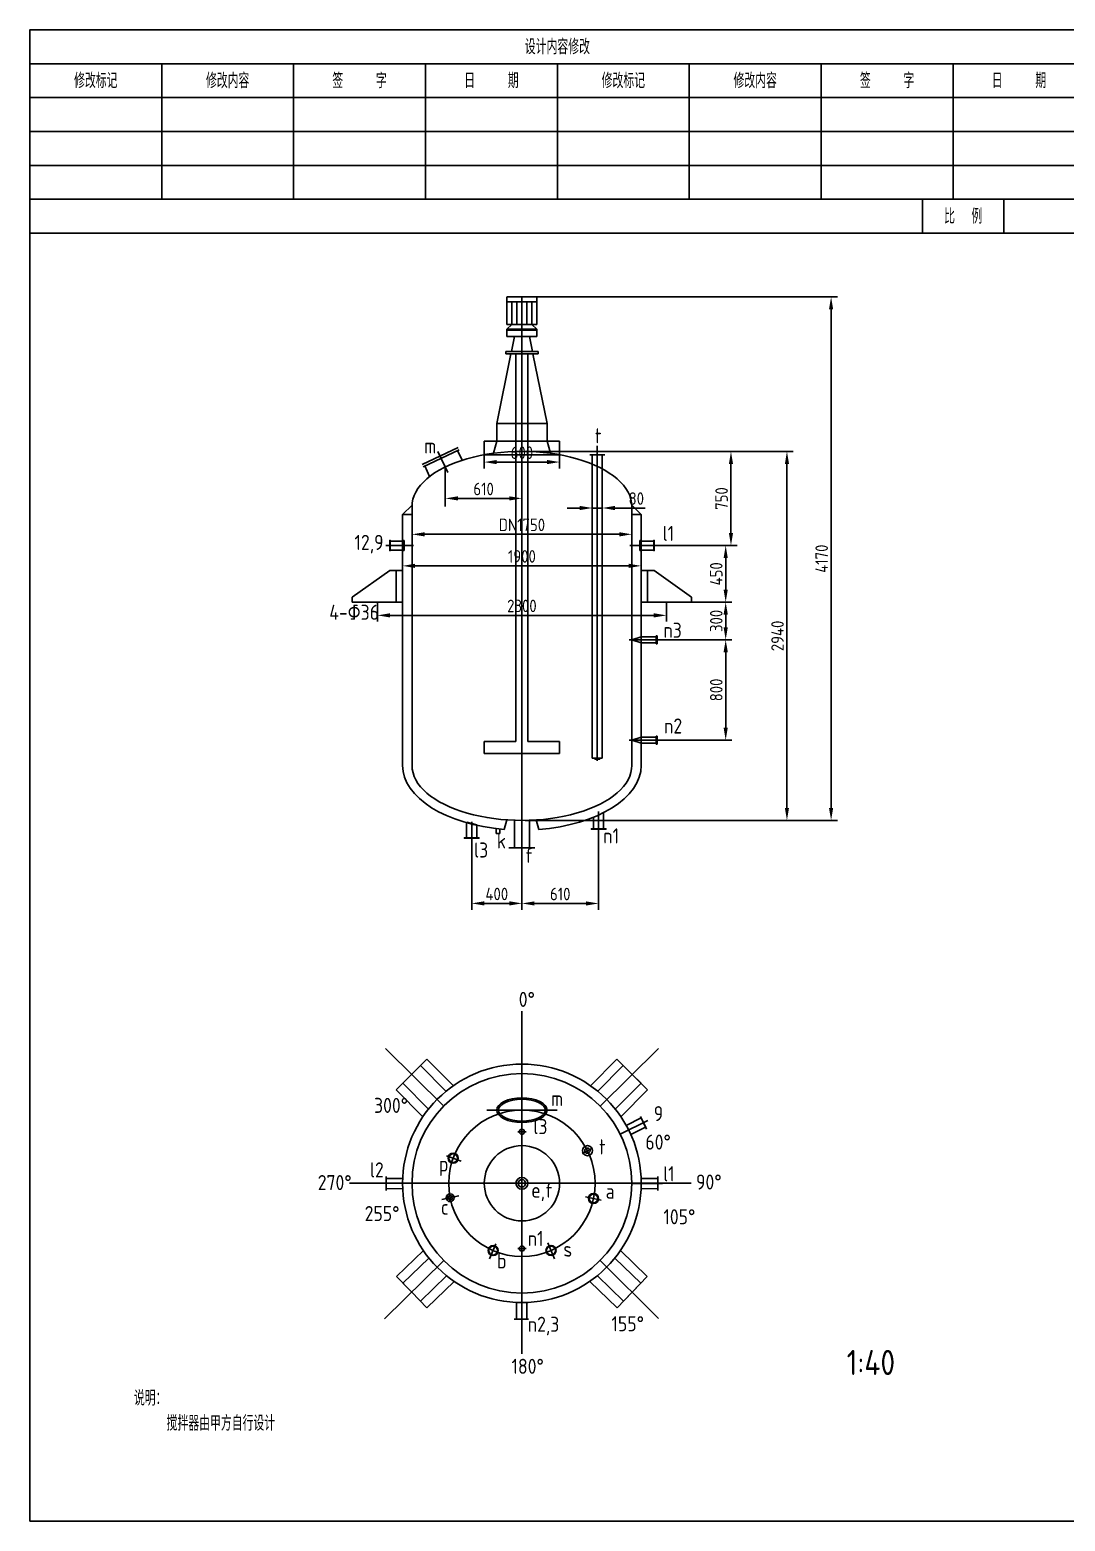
# Model space of a CAD drawing. Header units: millimetres. Extents: x 0 to 420, y 0 to 297.
# Drawn here: x 0 to 206.1, y 0 to 297 of the extents above; entities that cross this region are included whole.
import ezdxf

# ---------------------------------------------------------------- set-up
doc = ezdxf.new("R2010")
doc.units = ezdxf.units.MM
doc.styles.get("Standard").update_dxf_attribs({"font": 'arial.ttf'})
doc.styles.add('长仿宋', font='gbenor.shx', dxfattribs={"bigfont": 'gbcbig.shx'})
doc.dimstyles.new('ISO-25', dxfattribs={"dimtxt": 2.5, "dimasz": 2.5, "dimexe": 1.25, "dimexo": 0.625, "dimtad": 1, "dimtxsty": 'Standard', "dimcen": 2.5, "dimadec": 0, "dimazin": 0, "dimtfac": 1, "dimtmove": 0, "dimatfit": 3, "dimfxl": 1, "dimarcsym": 0})

# ---------------------------------------------------------------- blocks, each defined once
blk = doc.blocks.new('*D1')
at = {"color": 0, "lineweight": -2, "transparency": 16777216}
for p, q in [((98.57, 213.04), (151.94, 213.04)), ((150.69, 210.54), (150.69, 142.06)), ((98.57, 139.56), (151.94, 139.56))]:
    blk.add_line(p, q, dxfattribs=at)
at = {"color": 0, "transparency": 16777216}
for points in [[(150.28, 210.54), (151.11, 210.54), (150.69, 213.04)], [(150.28, 142.06), (151.11, 142.06), (150.69, 139.56)]]:
    blk.add_solid(points, dxfattribs=at)
at = {"layer": 'Defpoints', "color": 0, "transparency": 16777216}
for p in [(97.94, 213.04), (97.94, 139.56), (150.69, 139.56)]:
    blk.add_point(p, dxfattribs=at)
at = {"color": 0, "transparency": 16777216, "insert": (148.82, 176.3), "char_height": 2.5, "width": 9.2035, "attachment_point": 5, "rotation": 90, "style": '长仿宋'}
blk.add_mtext('2940', dxfattribs=at)
blk = doc.blocks.new('*D2')
at = {"color": 0, "lineweight": -2, "transparency": 16777216}
for p, q in [((98.57, 243.81), (160.73, 243.81)), ((159.48, 241.31), (159.48, 142.06)), ((98.57, 139.56), (160.73, 139.56))]:
    blk.add_line(p, q, dxfattribs=at)
at = {"color": 0, "transparency": 16777216}
for points in [[(159.06, 241.31), (159.89, 241.31), (159.48, 243.81)], [(159.06, 142.06), (159.89, 142.06), (159.48, 139.56)]]:
    blk.add_solid(points, dxfattribs=at)
at = {"layer": 'Defpoints', "color": 0, "transparency": 16777216}
for p in [(97.94, 243.81), (97.94, 139.56), (159.48, 139.56)]:
    blk.add_point(p, dxfattribs=at)
at = {"color": 0, "transparency": 16777216, "insert": (157.6, 191.68), "char_height": 2.5, "width": 9.7592, "attachment_point": 5, "rotation": 90, "style": '长仿宋'}
blk.add_mtext('4170', dxfattribs=at)
blk = doc.blocks.new('*D3')
at = {"color": 0, "lineweight": -2, "transparency": 16777216}
for p, q in [((69.19, 182.41), (69.19, 179.14)), ((126.69, 182.41), (126.69, 179.14)), ((71.69, 180.39), (124.19, 180.39))]:
    blk.add_line(p, q, dxfattribs=at)
at = {"color": 0, "transparency": 16777216}
for points in [[(71.69, 180.81), (71.69, 179.97), (69.19, 180.39)], [(124.19, 180.81), (124.19, 179.97), (126.69, 180.39)]]:
    blk.add_solid(points, dxfattribs=at)
at = {"layer": 'Defpoints', "color": 0, "transparency": 16777216}
for p in [(69.19, 183.04), (126.69, 183.04), (126.69, 180.39)]:
    blk.add_point(p, dxfattribs=at)
at = {"color": 0, "transparency": 16777216, "insert": (97.94, 182.27), "char_height": 2.5, "attachment_point": 5, "style": '长仿宋'}
blk.add_mtext('2300', dxfattribs=at)
blk = doc.blocks.new('*D4')
at = {"color": 0, "lineweight": -2, "transparency": 16777216}
for p, q in [((76.07, 197.16), (76.07, 197.78)), ((78.57, 196.53), (117.32, 196.53)), ((119.82, 197.16), (119.82, 197.78))]:
    blk.add_line(p, q, dxfattribs=at)
at = {"color": 0, "transparency": 16777216}
for points in [[(78.57, 196.95), (78.57, 196.11), (76.07, 196.53)], [(117.32, 196.95), (117.32, 196.11), (119.82, 196.53)]]:
    blk.add_solid(points, dxfattribs=at)
at = {"layer": 'Defpoints', "color": 0, "transparency": 16777216}
for p in [(76.07, 196.53), (119.82, 196.53), (119.82, 196.53)]:
    blk.add_point(p, dxfattribs=at)
at = {"color": 0, "transparency": 16777216, "insert": (97.94, 198.41), "char_height": 2.5, "attachment_point": 5, "style": '长仿宋'}
blk.add_mtext('DN1750', dxfattribs=at)
blk = doc.blocks.new('*D5')
at = {"color": 0, "lineweight": -2, "transparency": 16777216}
for p, q in [((74.19, 190.88), (74.19, 191.5)), ((76.69, 190.25), (119.19, 190.25)), ((121.69, 190.88), (121.69, 191.5))]:
    blk.add_line(p, q, dxfattribs=at)
at = {"color": 0, "transparency": 16777216}
for points in [[(76.69, 190.67), (76.69, 189.83), (74.19, 190.25)], [(119.19, 190.67), (119.19, 189.83), (121.69, 190.25)]]:
    blk.add_solid(points, dxfattribs=at)
at = {"layer": 'Defpoints', "color": 0, "transparency": 16777216}
for p in [(74.19, 190.25), (121.69, 190.25), (121.69, 190.25)]:
    blk.add_point(p, dxfattribs=at)
at = {"color": 0, "transparency": 16777216, "insert": (97.94, 192.13), "char_height": 2.5, "width": 7.222, "attachment_point": 5, "style": '长仿宋'}
blk.add_mtext('1900', dxfattribs=at)
blk = doc.blocks.new('*D6')
at = {"color": 0, "lineweight": -2, "transparency": 16777216}
for p, q in [((82.69, 204.31), (82.69, 204.94)), ((97.94, 204.31), (97.94, 204.94)), ((85.19, 203.69), (95.44, 203.69))]:
    blk.add_line(p, q, dxfattribs=at)
at = {"color": 0, "transparency": 16777216}
for points in [[(85.19, 204.1), (85.19, 203.27), (82.69, 203.69)], [(95.44, 204.1), (95.44, 203.27), (97.94, 203.69)]]:
    blk.add_solid(points, dxfattribs=at)
at = {"layer": 'Defpoints', "color": 0, "transparency": 16777216}
for p in [(82.69, 203.69), (97.94, 203.69), (97.94, 203.69)]:
    blk.add_point(p, dxfattribs=at)
at = {"color": 0, "transparency": 16777216, "insert": (90.32, 205.56), "char_height": 2.5, "attachment_point": 5, "style": '长仿宋'}
blk.add_mtext('610', dxfattribs=at)
blk = doc.blocks.new('*D7')
at = {"color": 0, "lineweight": -2, "transparency": 16777216}
for p, q in [((90.44, 212.4), (90.44, 209.67)), ((92.94, 210.92), (102.94, 210.92)), ((105.44, 212.4), (105.44, 209.67))]:
    blk.add_line(p, q, dxfattribs=at)
at = {"color": 0, "transparency": 16777216}
for points in [[(92.94, 211.34), (92.94, 210.5), (90.44, 210.92)], [(102.94, 211.34), (102.94, 210.5), (105.44, 210.92)]]:
    blk.add_solid(points, dxfattribs=at)
at = {"layer": 'Defpoints', "color": 0, "transparency": 16777216}
for p in [(90.44, 213.02), (105.44, 213.02), (105.44, 210.92)]:
    blk.add_point(p, dxfattribs=at)
at = {"color": 0, "transparency": 16777216, "insert": (97.94, 212.79), "char_height": 2.5, "width": 5.9274, "attachment_point": 5, "style": '长仿宋'}
blk.add_mtext('600', dxfattribs=at)
blk = doc.blocks.new('*D8')
at = {"color": 0, "lineweight": -2, "transparency": 16777216}
for p, q in [((111.94, 202.4), (111.94, 203.02)), ((113.94, 202.4), (113.94, 203.02)), ((109.44, 201.77), (106.94, 201.77)), ((111.94, 201.77), (113.94, 201.77)), ((116.44, 201.77), (122.49, 201.77))]:
    blk.add_line(p, q, dxfattribs=at)
at = {"color": 0, "transparency": 16777216}
for points in [[(109.44, 202.19), (109.44, 201.35), (111.94, 201.77)], [(116.44, 202.19), (116.44, 201.35), (113.94, 201.77)]]:
    blk.add_solid(points, dxfattribs=at)
at = {"layer": 'Defpoints', "color": 0, "transparency": 16777216}
for p in [(111.94, 201.77), (113.94, 201.77), (113.94, 201.77)]:
    blk.add_point(p, dxfattribs=at)
at = {"color": 0, "transparency": 16777216, "insert": (120.71, 203.65), "char_height": 2.5, "attachment_point": 5, "style": '长仿宋'}
blk.add_mtext('80', dxfattribs=at)
blk = doc.blocks.new('*D9')
at = {"color": 0, "lineweight": -2, "transparency": 16777216}
for p, q in [((97.94, 123.64), (97.94, 124.27)), ((100.44, 123.02), (110.69, 123.02)), ((113.19, 123.64), (113.19, 124.27))]:
    blk.add_line(p, q, dxfattribs=at)
at = {"color": 0, "transparency": 16777216}
for points in [[(100.44, 123.43), (100.44, 122.6), (97.94, 123.02)], [(110.69, 123.43), (110.69, 122.6), (113.19, 123.02)]]:
    blk.add_solid(points, dxfattribs=at)
at = {"layer": 'Defpoints', "color": 0, "transparency": 16777216}
for p in [(97.94, 123.02), (113.19, 123.02), (113.19, 123.02)]:
    blk.add_point(p, dxfattribs=at)
at = {"color": 0, "transparency": 16777216, "insert": (105.57, 124.89), "char_height": 2.5, "attachment_point": 5, "style": '长仿宋'}
blk.add_mtext('610', dxfattribs=at)
blk = doc.blocks.new('*D10')
at = {"color": 0, "lineweight": -2, "transparency": 16777216}
for p, q in [((87.94, 122.4), (87.94, 124.28)), ((95.44, 123.03), (90.44, 123.03)), ((97.94, 122.4), (97.94, 124.28))]:
    blk.add_line(p, q, dxfattribs=at)
at = {"color": 0, "transparency": 16777216}
for points in [[(90.44, 123.45), (90.44, 122.61), (87.94, 123.03)], [(95.44, 123.45), (95.44, 122.61), (97.94, 123.03)]]:
    blk.add_solid(points, dxfattribs=at)
at = {"layer": 'Defpoints', "color": 0, "transparency": 16777216}
for p in [(87.94, 123.03), (87.94, 121.78), (97.94, 121.78)]:
    blk.add_point(p, dxfattribs=at)
at = {"color": 0, "transparency": 16777216, "insert": (92.94, 124.91), "char_height": 2.5, "attachment_point": 5, "style": '长仿宋'}
blk.add_mtext('400', dxfattribs=at)
blk = doc.blocks.new('*D11')
at = {"color": 0, "lineweight": -2, "transparency": 16777216}
for p, q in [((123.36, 213.04), (140.8, 213.04)), ((139.55, 196.79), (139.55, 210.54)), ((124.38, 194.29), (140.8, 194.29))]:
    blk.add_line(p, q, dxfattribs=at)
at = {"color": 0, "transparency": 16777216}
for points in [[(139.14, 210.54), (139.97, 210.54), (139.55, 213.04)], [(139.14, 196.79), (139.97, 196.79), (139.55, 194.29)]]:
    blk.add_solid(points, dxfattribs=at)
at = {"layer": 'Defpoints', "color": 0, "transparency": 16777216}
for p in [(122.73, 213.04), (139.55, 213.04), (123.76, 194.29)]:
    blk.add_point(p, dxfattribs=at)
at = {"color": 0, "transparency": 16777216, "insert": (137.68, 203.66), "char_height": 2.5, "width": 5.4945, "attachment_point": 5, "rotation": 90, "style": '长仿宋'}
blk.add_mtext('750', dxfattribs=at)
blk = doc.blocks.new('*D12')
at = {"color": 0, "lineweight": -2, "transparency": 16777216}
for p, q in [((124.38, 194.29), (139.75, 194.29)), ((138.5, 191.79), (138.5, 185.54)), ((124.38, 183.04), (139.75, 183.04))]:
    blk.add_line(p, q, dxfattribs=at)
at = {"color": 0, "transparency": 16777216}
for points in [[(138.08, 191.79), (138.92, 191.79), (138.5, 194.29)], [(138.08, 185.54), (138.92, 185.54), (138.5, 183.04)]]:
    blk.add_solid(points, dxfattribs=at)
at = {"layer": 'Defpoints', "color": 0, "transparency": 16777216}
for p in [(123.76, 194.29), (123.76, 183.04), (138.5, 183.04)]:
    blk.add_point(p, dxfattribs=at)
at = {"color": 0, "transparency": 16777216, "insert": (136.62, 188.66), "char_height": 2.5, "attachment_point": 5, "rotation": 90, "style": '长仿宋'}
blk.add_mtext('450', dxfattribs=at)
blk = doc.blocks.new('*D13')
at = {"color": 0, "lineweight": -2, "transparency": 16777216}
for p, q in [((124.38, 183.04), (139.75, 183.04)), ((138.5, 180.54), (138.5, 178.04)), ((139.11, 175.54), (137.25, 175.54))]:
    blk.add_line(p, q, dxfattribs=at)
at = {"color": 0, "transparency": 16777216}
for points in [[(138.08, 180.54), (138.92, 180.54), (138.5, 183.04)], [(138.08, 178.04), (138.92, 178.04), (138.5, 175.54)]]:
    blk.add_solid(points, dxfattribs=at)
at = {"layer": 'Defpoints', "color": 0, "transparency": 16777216}
for p in [(123.76, 183.04), (138.5, 175.54), (139.73, 175.54)]:
    blk.add_point(p, dxfattribs=at)
at = {"color": 0, "transparency": 16777216, "insert": (136.62, 179.29), "char_height": 2.5, "attachment_point": 5, "rotation": 90, "style": '长仿宋'}
blk.add_mtext('300', dxfattribs=at)
blk = doc.blocks.new('*D14')
at = {"color": 0, "lineweight": -2, "transparency": 16777216}
for p, q in [((139.11, 175.54), (137.25, 175.54)), ((138.5, 173.04), (138.5, 158.04)), ((139.11, 155.54), (137.25, 155.54))]:
    blk.add_line(p, q, dxfattribs=at)
at = {"color": 0, "transparency": 16777216}
for points in [[(138.08, 173.04), (138.92, 173.04), (138.5, 175.54)], [(138.08, 158.04), (138.92, 158.04), (138.5, 155.54)]]:
    blk.add_solid(points, dxfattribs=at)
at = {"layer": 'Defpoints', "color": 0, "transparency": 16777216}
for p in [(139.73, 175.54), (138.5, 155.54), (139.73, 155.54)]:
    blk.add_point(p, dxfattribs=at)
at = {"color": 0, "transparency": 16777216, "insert": (136.62, 165.54), "char_height": 2.5, "attachment_point": 5, "rotation": 90, "style": '长仿宋'}
blk.add_mtext('800', dxfattribs=at)

msp = doc.modelspace()

# ---------------------------------------------------------------- linework, layer by layer
for p, q in [((0, 290.25), (420, 290.25)), ((26.25, 263.25), (26.25, 290.25)), ((26.25, 290.25), (52.5, 290.25)), ((52.5, 290.25), (52.5, 263.25)), ((78.75, 263.25), (78.75, 290.25)), ((78.75, 290.25), (105, 290.25)), ((105, 290.25), (105, 263.25)), ((131.25, 263.25), (131.25, 290.25)), ((131.25, 290.25), (157.5, 290.25)), ((157.5, 290.25), (157.5, 263.25)), ((183.75, 263.25), (183.75, 290.25)), ((420, 283.5), (0, 283.5)), ((0, 283.5), (0, 276.75)), ((0, 276.75), (210, 276.75)), ((210, 270), (0, 270)), ((0, 270), (0, 263.25)), ((0, 263.25), (210, 263.25)), ((0, 263.25), (26.25, 263.25)), ((52.5, 263.25), (78.75, 263.25)), ((105, 263.25), (131.25, 263.25)), ((157.5, 263.25), (183.75, 263.25)), ((177.692, 256.5), (177.692, 263.25)), ((210, 263.25), (193.846, 263.25)), ((193.846, 263.25), (193.846, 256.5)), ((210, 256.5), (0, 256.5)), ((193.846, 256.5), (177.692, 256.5)), ((94.942, 242.807), (94.942, 243.707)), ((95.042, 243.807), (100.842, 243.807)), ((97.942, 121.778), (97.942, 243.807)), ((97.942, 243.807), (97.942, 238.307)), ((100.942, 243.707), (100.942, 242.807)), ((94.942, 238.307), (94.942, 242.807)), ((94.942, 242.807), (100.942, 242.807)), ((95.942, 238.307), (95.942, 242.807)), ((95.942, 242.807), (98.942, 242.807)), ((97.942, 242.807), (96.942, 242.807)), ((96.942, 242.807), (96.942, 238.307)), ((98.942, 242.807), (98.942, 238.307)), ((99.942, 238.307), (99.942, 242.807)), ((100.942, 242.807), (100.942, 238.307)), ((94.942, 237.355), (95.942, 238.307)), ((95.942, 238.307), (94.942, 238.307)), ((97.942, 238.307), (95.942, 238.307)), ((96.942, 238.307), (95.942, 238.307)), ((95.942, 238.307), (99.942, 238.307)), ((99.942, 238.307), (97.942, 238.307)), ((98.942, 238.307), (99.942, 238.307)), ((100.942, 238.307), (99.942, 238.307)), ((99.942, 238.307), (100.942, 237.355)), ((97.942, 237.355), (94.942, 237.355)), ((94.942, 237.355), (94.942, 235.923)), ((97.942, 237.355), (94.942, 237.355)), ((94.942, 237.355), (94.942, 237.189)), ((94.942, 237.189), (100.942, 237.189)), ((94.942, 235.923), (96.442, 235.923)), ((96.442, 235.923), (95.844, 232.962)), ((97.942, 235.923), (96.442, 235.923)), ((96.442, 235.923), (99.442, 235.923)), ((100.942, 237.355), (97.942, 237.355)), ((97.942, 235.923), (99.442, 235.923)), ((99.442, 235.923), (100.04, 232.962)), ((99.442, 235.923), (100.942, 235.923)), ((100.942, 235.923), (100.942, 237.355)), ((95.74, 232.446), (92.942, 218.582)), ((94.742, 232.962), (94.742, 232.446)), ((95.844, 232.962), (94.742, 232.962)), ((94.742, 232.446), (95.74, 232.446)), ((95.74, 232.446), (100.144, 232.446)), ((97.942, 232.962), (95.844, 232.962)), ((97.942, 232.446), (96.754, 232.446)), ((96.754, 232.446), (96.754, 155.289)), ((100.04, 232.962), (97.942, 232.962)), ((99.129, 155.289), (99.129, 232.446)), ((101.142, 232.962), (100.04, 232.962)), ((100.144, 232.446), (102.942, 218.582)), ((100.144, 232.446), (101.142, 232.446)), ((101.142, 232.446), (101.142, 232.962)), ((92.942, 215.053), (92.942, 218.582)), ((92.942, 218.582), (102.942, 218.582)), ((92.942, 218.582), (102.942, 218.582)), ((102.942, 218.582), (102.942, 215.053)), ((90.442, 212.373), (90.442, 215.053)), ((90.442, 215.053), (105.442, 215.053)), ((92.942, 215.053), (92.289, 212.665)), ((92.289, 212.665), (92.942, 215.053)), ((97.942, 215.053), (92.942, 215.053)), ((92.942, 215.053), (102.942, 215.053)), ((102.942, 215.053), (103.598, 212.664)), ((105.442, 215.053), (105.442, 212.373)), ((112.942, 191.588), (112.942, 214.175)), ((112.942, 214.175), (112.942, 151.433)), ((78.069, 210.412), (85.238, 213.824)), ((85.451, 213.376), (78.259, 209.997)), ((82.692, 209.94), (81.231, 213.005)), ((81.231, 213.005), (83.202, 208.87)), ((85.128, 213.224), (86.039, 211.275)), ((90.442, 212.355), (90.442, 212.373)), ((90.442, 212.355), (105.442, 212.355)), ((112.942, 212.385), (111.442, 212.385)), ((111.442, 212.385), (114.442, 212.385)), ((111.942, 151.972), (111.942, 212.385)), ((114.442, 212.385), (113.942, 212.385)), ((113.942, 212.385), (113.942, 151.972)), ((78.589, 210.153), (79.576, 208.04)), ((82.692, 202.098), (82.692, 209.94)), ((74.192, 200.494), (76.074, 202.369)), ((119.81, 202.369), (119.817, 202.369)), ((119.817, 202.369), (121.692, 200.494)), ((74.192, 200.494), (76.067, 200.494)), ((121.692, 200.494), (119.817, 200.494)), ((70.846, 194.286), (75.167, 194.286)), ((74.492, 194.286), (70.846, 194.286)), ((71.692, 195.336), (71.642, 195.336)), ((71.642, 195.336), (71.642, 193.236)), ((71.642, 193.236), (71.692, 193.236)), ((71.692, 195.186), (71.692, 195.336)), ((71.692, 193.386), (71.692, 195.186)), ((71.692, 195.186), (74.192, 195.186)), ((74.192, 193.386), (71.692, 193.386)), ((71.692, 193.236), (71.692, 193.386)), ((74.192, 194.286), (74.192, 195.286)), ((74.192, 195.286), (74.492, 195.286)), ((74.192, 193.286), (74.192, 193.386)), ((74.492, 193.286), (74.192, 193.286)), ((74.492, 195.286), (74.492, 193.286)), ((75.167, 194.286), (76.358, 194.286)), ((119.437, 194.286), (123.758, 194.286)), ((121.692, 195.286), (121.392, 195.286)), ((121.392, 195.286), (121.392, 193.286)), ((121.392, 193.286), (121.692, 193.286)), ((121.692, 194.286), (121.692, 195.286)), ((124.192, 195.186), (121.692, 195.186)), ((121.692, 193.286), (121.692, 193.386)), ((121.692, 193.386), (124.192, 193.386)), ((123.758, 194.286), (124.949, 194.286)), ((124.192, 195.186), (124.192, 195.336)), ((124.192, 195.336), (124.242, 195.336)), ((124.192, 193.386), (124.192, 195.186)), ((124.192, 193.236), (124.192, 193.386)), ((124.242, 193.236), (124.192, 193.236)), ((124.242, 195.336), (124.242, 193.236)), ((64.169, 184.036), (71.619, 189.307)), ((71.619, 189.307), (64.169, 184.036)), ((72.894, 189.307), (71.619, 189.307)), ((74.169, 189.307), (72.894, 189.307)), ((72.894, 189.307), (72.894, 183.036)), ((124.242, 189.307), (121.692, 189.307)), ((121.692, 189.307), (122.967, 189.307)), ((121.692, 183.036), (121.692, 188.564)), ((122.967, 189.307), (122.967, 183.036)), ((131.692, 184.036), (124.242, 189.307)), ((64.169, 184.036), (64.169, 183.036)), ((74.169, 183.036), (64.169, 183.036)), ((69.192, 183.036), (69.192, 179.629)), ((121.692, 183.036), (131.692, 183.036)), ((126.692, 179.629), (126.692, 183.036)), ((131.692, 183.036), (131.692, 184.036)), ((139.732, 175.536), (119.281, 175.536)), ((121.692, 176.136), (119.817, 175.536)), ((121.692, 174.936), (119.817, 175.536)), ((121.692, 175.536), (121.692, 176.136)), ((121.692, 176.136), (124.692, 176.136)), ((121.692, 175.536), (121.692, 174.936)), ((124.692, 176.136), (124.692, 176.336)), ((124.692, 176.336), (124.892, 176.336)), ((124.692, 176.136), (124.692, 174.936)), ((124.892, 174.736), (124.892, 176.336)), ((124.692, 174.936), (121.692, 174.936)), ((124.692, 174.936), (124.692, 174.736)), ((124.692, 174.736), (124.892, 174.736)), ((96.754, 155.289), (90.442, 155.289)), ((90.442, 155.289), (90.442, 152.914)), ((105.442, 155.289), (99.129, 155.289)), ((105.442, 152.914), (105.442, 155.289)), ((139.732, 155.536), (119.281, 155.536)), ((121.692, 156.136), (119.817, 155.536)), ((121.692, 154.936), (119.817, 155.536)), ((121.692, 156.136), (124.692, 156.136)), ((124.692, 154.936), (121.692, 154.936)), ((124.692, 156.136), (124.692, 156.336)), ((124.692, 156.336), (124.892, 156.336)), ((124.692, 156.136), (124.692, 154.936)), ((124.692, 154.936), (124.692, 154.736)), ((124.692, 154.736), (124.892, 154.736)), ((124.892, 154.736), (124.892, 156.336)), ((90.442, 152.914), (105.442, 152.914)), ((113.942, 151.972), (111.942, 151.972)), ((112.442, 151.762), (112.442, 151.972)), ((113.442, 151.762), (112.442, 151.762)), ((112.942, 151.972), (113.442, 151.972)), ((113.442, 151.972), (113.442, 151.762)), ((94.943, 139.66), (94.419, 137.764)), ((100.798, 139.65), (101.298, 137.751)), ((112.192, 137.865), (112.192, 140.196)), ((113.192, 121.778), (113.192, 141.333)), ((114.192, 137.865), (114.192, 141.107)), ((86.961, 139.186), (86.928, 139.09)), ((86.942, 136.118), (86.942, 139.086)), ((87.942, 138.919), (86.961, 139.186)), ((87.942, 121.778), (87.942, 139.275)), ((87.942, 138.919), (88.949, 138.644)), ((88.942, 136.118), (88.942, 138.582)), ((88.949, 138.644), (88.976, 138.574)), ((92.799, 136.961), (92.799, 137.927)), ((92.799, 137.927), (92.799, 136.961)), ((92.799, 136.961), (93.536, 136.961)), ((93.536, 136.961), (93.536, 137.845)), ((96.442, 134.07), (96.442, 139.583)), ((99.442, 139.583), (99.442, 134.07)), ((113.192, 137.865), (111.692, 137.865)), ((111.692, 137.865), (114.692, 137.865)), ((111.692, 137.865), (112.192, 137.865)), ((111.692, 137.865), (114.692, 137.865)), ((111.692, 137.865), (111.692, 137.809)), ((111.692, 137.809), (114.692, 137.809)), ((111.692, 137.809), (114.692, 137.809)), ((114.692, 137.865), (114.192, 137.865)), ((114.692, 137.809), (114.692, 137.865)), ((87.942, 136.118), (86.442, 136.118)), ((86.442, 136.118), (89.442, 136.118)), ((86.442, 136.118), (86.942, 136.118)), ((86.442, 136.118), (86.442, 136.028)), ((86.442, 136.028), (89.442, 136.028)), ((86.442, 136.028), (89.442, 136.028)), ((89.442, 136.118), (88.942, 136.118)), ((89.442, 136.028), (89.442, 136.118)), ((97.942, 134.07), (95.342, 134.07)), ((95.342, 134.07), (100.542, 134.07)), ((97.942, 134.07), (96.442, 134.07)), ((97.942, 101.55), (97.942, 33.298)), ((70.801, 94.136), (82.392, 82.669)), ((82.392, 82.669), (70.801, 94.136)), ((125.139, 94.136), (113.508, 82.653)), ((113.508, 82.653), (125.139, 94.136)), ((79.048, 91.999), (75.987, 88.961)), ((75.987, 88.961), (77.761, 90.722)), ((77.761, 90.722), (82.83, 85.606)), ((79.048, 91.999), (84.294, 86.721)), ((116.836, 91.999), (111.59, 86.721)), ((116.836, 91.999), (111.59, 86.721)), ((118.123, 90.722), (113.053, 85.606)), ((118.123, 90.722), (113.053, 85.606)), ((119.897, 88.961), (116.836, 91.999)), ((116.836, 91.999), (119.897, 88.961)), ((116.836, 91.999), (119.897, 88.961)), ((119.897, 88.961), (118.123, 90.722)), ((119.897, 88.961), (118.123, 90.722)), ((75.987, 88.961), (72.927, 85.922)), ((75.987, 88.961), (74.213, 87.199)), ((74.213, 87.199), (79.353, 82.067)), ((121.671, 87.199), (116.53, 82.067)), ((121.671, 87.199), (116.53, 82.067)), ((119.897, 88.961), (122.957, 85.922)), ((119.897, 88.961), (121.671, 87.199)), ((119.897, 88.961), (122.957, 85.922)), ((119.897, 88.961), (121.671, 87.199)), ((72.927, 85.922), (78.23, 80.531)), ((122.957, 85.922), (117.654, 80.531)), ((122.957, 85.922), (117.654, 80.531)), ((97.942, 81.857), (90.942, 81.857)), ((90.942, 81.857), (104.942, 81.857)), ((118.707, 78.812), (121.662, 80.306)), ((122.139, 79.349), (121.515, 80.602)), ((121.515, 80.602), (122.764, 78.096)), ((121.6, 80.431), (122.628, 78.369)), ((97.133, 77.55), (98.792, 77.55)), ((117.519, 77.045), (122.984, 79.77)), ((119.61, 77.007), (122.566, 78.494)), ((109.956, 73.216), (112.015, 74.303)), ((110.507, 74.666), (110.558, 74.691)), ((85.878, 71.691), (82.946, 72.762)), ((111.399, 72.877), (111.466, 72.911)), ((70.904, 65.871), (70.903, 68.671)), ((70.904, 66.061), (70.903, 68.366)), ((124.98, 65.871), (124.981, 68.671)), ((124.98, 66.061), (124.981, 68.366)), ((97.942, 67.284), (63.624, 67.284)), ((65.383, 67.284), (131.653, 67.284)), ((74.211, 68.239), (70.903, 68.226)), ((70.903, 67.271), (70.904, 65.871)), ((74.216, 66.221), (70.904, 66.201)), ((97.942, 33.298), (97.942, 67.284)), ((97.942, 67.284), (97.942, 67.284)), ((119.817, 67.273), (125.924, 67.27)), ((121.668, 66.221), (124.98, 66.201)), ((121.673, 68.239), (124.981, 68.226)), ((124.98, 67.271), (124.98, 65.871)), ((85.393, 64.758), (81.969, 64.069)), ((110.577, 64.607), (113.701, 63.945)), ((72.997, 48.694), (78.339, 53.876)), ((92.777, 55.199), (91.518, 52.251)), ((97.942, 54.284), (97.133, 54.284)), ((97.133, 54.284), (98.792, 54.284)), ((97.942, 52.711), (97.942, 54.284)), ((103.068, 55.443), (104.45, 52.251)), ((122.887, 48.694), (117.545, 53.876)), ((70.577, 40.266), (82.376, 51.915)), ((82.376, 51.915), (70.577, 40.266)), ((74.258, 47.392), (79.436, 52.398)), ((113.492, 51.899), (125.139, 40.375)), ((121.626, 47.392), (116.448, 52.398)), ((72.997, 48.694), (75.997, 45.597)), ((77.737, 43.801), (82.932, 48.878)), ((78.998, 42.499), (84.454, 47.736)), ((116.886, 42.499), (111.43, 47.736)), ((118.147, 43.801), (112.952, 48.878)), ((122.887, 48.694), (119.886, 45.597)), ((75.997, 45.597), (74.258, 47.392)), ((75.997, 45.597), (78.998, 42.499)), ((119.886, 45.597), (116.886, 42.499)), ((119.886, 45.597), (118.147, 43.801)), ((119.886, 45.597), (121.626, 47.392)), ((96.869, 43.558), (96.866, 40.25)), ((98.887, 43.553), (98.891, 40.241)), ((99.221, 40.24), (96.421, 40.252)), ((99.031, 40.24), (96.726, 40.251)), ((97.821, 40.246), (99.221, 40.24))]:
    msp.add_line(p, q)
msp.add_lwpolyline([(0, 0), (420, 0), (420, 297), (0, 297)], close=True)
for points in [[(76.067, 202.099), (76.067, 202.099), (76.067, 150.474), (76.067, 150.474)], [(76.067, 202.099), (76.067, 202.099)], [(119.817, 150.474), (119.817, 202.099)], [(119.817, 202.099), (119.817, 202.099)], [(74.192, 200.494), (74.192, 150.494)], [(121.692, 150.494), (121.692, 200.494)], [(119.817, 150.494), (119.817, 150.494)]]:
    msp.add_lwpolyline(points)
for centre, radius in [((97.942, 67.284), 23.75), ((97.942, 67.284), 21.875), ((97.942, 67.284), 14.573), ((97.942, 77.55), 0.504), ((97.942, 67.284), 7.5), ((110.984, 73.786), 1), ((110.984, 73.786), 0.53), ((84.254, 72.285), 1), ((84.254, 72.285), 0.876), ((97.942, 67.284), 1.188), ((97.942, 67.284), 0.731), ((83.656, 64.408), 0.777), ((83.656, 64.408), 0.443), ((112.198, 64.264), 1), ((112.198, 64.264), 1), ((112.198, 64.264), 0.876), ((92.215, 53.883), 1), ((92.215, 53.883), 0.876), ((97.942, 54.284), 0.504), ((103.731, 53.91), 1), ((103.731, 53.91), 0.876)]:
    msp.add_circle(centre, radius)
for centre, start, end in [((95.042, 243.707), 90, 180), ((100.842, 243.707), 0, 90)]:
    msp.add_arc(centre, 0.1, start, end)
for centre, major_axis, ratio, start_param, end_param in [((97.942, 202.098), (-21.875, 0), 0.5, 3.1411055, 6.2831286), ((97.942, 150.494), (23.75, 0), 0.542, 3.1415927, 4.5634874), ((97.942, 150.494), (-21.875, 0), 0.5, 0.0018535, 3.1443778), ((97.942, 150.494), (23.75, 0), 0.542, 4.8541621, 6.2831853)]:
    msp.add_ellipse(centre, major_axis=major_axis, ratio=ratio, start_param=start_param, end_param=end_param)
for major_axis, ratio in [((-5, 0), 0.4909233), ((-4.66, 0), 0.4641817)]:
    msp.add_ellipse((97.942, 81.857), major_axis=major_axis, ratio=ratio)

# ---------------------------------------------------------------- texts
at = {"style": '长仿宋'}
for s, width, heights, insert, char_height, attachment_point in [('设计内容修改', 210, [0], (105, 293.625), 3, 5), ('修改标记', 26.25, [0], (13.125, 286.875), 3, 5), ('修改内容', 26.25, [0], (39.375, 286.875), 3, 5), ('签    字', 26.25, [0], (65.625, 286.875), 3, 5), ('日    期', 26.25, [0], (91.875, 286.875), 3, 5), ('修改标记', 26.25, [0], (118.125, 286.875), 3, 5), ('修改内容', 26.25, [0], (144.375, 286.875), 3, 5), ('签    字', 26.25, [0], (170.625, 286.875), 3, 5), ('日    期', 26.25, [0], (196.875, 286.875), 3, 5), ('比  例', 16.15385, [0], (185.769, 259.875), 3, 5), ('t', 3.44862, [0], (112.464, 217.659), 3, 1), ('m', 3.44862, [0], (78.497, 215.648), 3, 1), ('12,9', 3.44862, [0], (64.624, 196.42), 3, 1), ('l1', 3.44862, [0], (125.95, 198.21), 3, 1), ('4-Φ36', 3.44862, [0], (59.599, 182.503), 3, 1), ('n3', 3.44862, [0], (126.124, 178.937), 3, 1), ('n2', 3.44862, [0], (126.25, 159.86), 3, 1), ('k', 3.44862, [0], (92.941, 136.961), 3, 1), ('n1', 3.44862, [0], (114.14, 137.981), 3, 1), ('l3', 3.44862, [0], (88.424, 135.154), 3, 1), ('f', 3.44862, [0], (98.543, 134.11), 3, 1), ('0°', 7.85214, [0], (97.309, 105.403), 3, 1), ('300°', 7.85214, [0], (68.515, 84.299), 3, 1), ('m', 3.44862, [0], (103.739, 85.678), 3, 1), ('9', 3.44862, [0], (124.179, 82.659), 3, 1), ('l3', 3.44862, [0], (100.222, 80.078), 3, 1), ('t', 3.44862, [0], (113.27, 76.048), 3, 1), ('60°', 7.85214, [0], (122.516, 76.997), 3, 1), ('l2', 3.44862, [0], (67.689, 71.459), 3, 1), ('p', 3.44862, [0], (81.41, 72.654), 3, 1), ('270°', 7.85214, [0], (57.305, 68.931), 3, 1), ('l1', 3.44862, [0], (126.047, 70.69), 3, 1), ('90°', 7.85214, [0], (132.593, 69.041), 3, 1), ('e,f', 3.44862, [0], (99.807, 67.429), 3, 1), ('a', 3.44862, [0], (114.602, 67.208), 3, 1), ('255°', 7.85214, [0], (66.646, 62.758), 3, 1), ('c', 3.44862, [0], (81.821, 64.032), 3, 1), ('105°', 7.85214, [0], (126.109, 62.123), 3, 1), ('n1', 3.44862, [0], (99.119, 57.803), 3, 1), ('s', 3.44862, [0], (106.195, 55.675), 3, 1), ('b', 3.44862, [0], (92.987, 53.333), 3, 1), ('n2,3', 3.44862, [0], (99.119, 40.713), 3, 1), ('155°', 7.85214, [0], (115.778, 40.821), 3, 1), ('1:40', 23.46731, [0], (162.579, 34.102), 5, 1), ('180°', 7.85214, [0], (95.88, 32.342), 3, 1), ('说明：\\P    搅拌器由甲方自行设计', 54.84486, [11.684], (20.719, 26.018), 3, 1)]:
    msp.add_mtext_dynamic_manual_height_columns(s, width=width, gutter_width=12.5, heights=heights, dxfattribs=dict(at, insert=insert, char_height=char_height, attachment_point=attachment_point))

# ---------------------------------------------------------------- dimensions: what is measured, and where the dimension line sits
for base, p1, p2, angle, text, override, picture, middle in [((159.476, 139.557), (97.942, 243.807), (97.942, 139.557), 90, '4170', {"dimtxsty": '长仿宋'}, '*D2', (157.601, 191.682)), ((150.692, 139.557), (97.942, 213.036), (97.942, 139.557), 90, '2940', {"dimtxsty": '长仿宋'}, '*D1', (148.817, 176.296)), ((139.553, 213.036), (123.758, 194.286), (122.732, 213.036), 90, '750', {"dimtxsty": '长仿宋'}, '*D11', (137.678, 203.661)), ((97.942, 203.686), (82.692, 203.686), (97.942, 203.686), 180, '610', {"dimtxsty": '长仿宋'}, '*D6', (90.317, 205.561)), ((113.942, 201.771), (111.942, 201.771), (113.942, 201.771), 180, '80', {"dimtxsty": '长仿宋'}, '*D8', (120.714, 203.646)), ((138.499, 183.036), (123.758, 194.286), (123.758, 183.036), 90, '450', {"dimtxsty": '长仿宋'}, '*D12', (136.624, 188.661)), ((138.499, 175.536), (123.758, 183.036), (139.732, 175.536), 90, '300', {"dimtxsty": '长仿宋', "dimtmove": 1}, '*D13', (136.624, 179.286)), ((138.499, 155.536), (139.732, 175.536), (139.732, 155.536), 90, '800', {"dimtxsty": '长仿宋', "dimtmove": 1}, '*D14', (136.624, 165.536)), ((113.192, 123.016), (97.942, 123.016), (113.192, 123.016), 180, '610', {"dimtxsty": '长仿宋'}, '*D9', (105.567, 124.891))]:
    dim = msp.add_linear_dim(base=base, p1=p1, p2=p2, angle=angle, text=text, dimstyle='ISO-25', override=override)
    dim.commit()
    dim.dimension.update_dxf_attribs({"geometry": picture, "text_midpoint": middle})
for base, p1, p2, text, picture, middle in [((105.442, 210.92), (90.442, 213.021), (105.442, 213.021), '600', '*D7', (97.942, 212.795)), ((119.817, 196.53), (76.067, 196.53), (119.817, 196.53), 'DN1750', '*D4', (97.942, 198.412)), ((121.692, 190.25), (74.192, 190.25), (121.692, 190.25), '1900', '*D5', (97.942, 192.125)), ((126.692, 180.391), (69.192, 183.036), (126.692, 183.036), '2300', '*D3', (97.942, 182.266)), ((87.942, 123.031), (97.942, 121.778), (87.942, 121.778), '400', '*D10', (92.942, 124.906))]:
    dim = msp.add_linear_dim(base=base, p1=p1, p2=p2, text=text, dimstyle='ISO-25', override={"dimtxsty": '长仿宋'})
    dim.commit()
    dim.dimension.update_dxf_attribs({"geometry": picture, "text_midpoint": middle})

doc.saveas('drawing.dxf')
